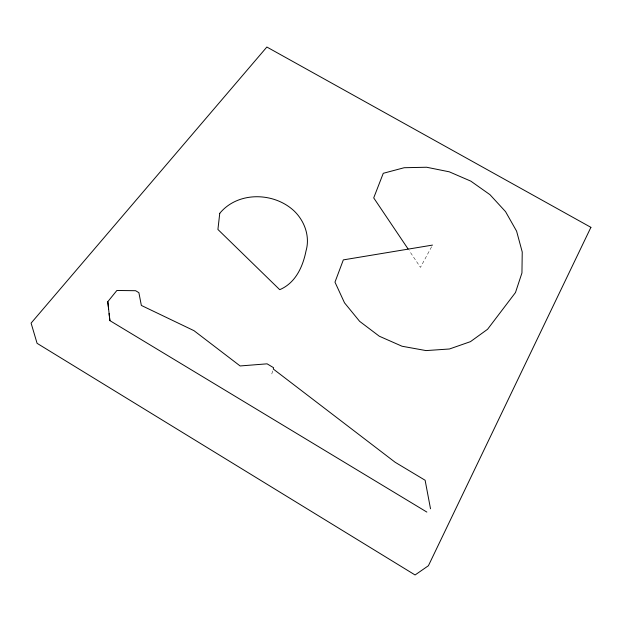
<?xml version="1.0" encoding="UTF-8"?>
<svg xmlns="http://www.w3.org/2000/svg" width="622" height="622" viewBox="0 0 622 622"><rect width="100%" height="100%" fill="white"/><g stroke="black" fill="none" stroke-linecap="round" stroke-linejoin="round"><path stroke-width="0.47" stroke-dasharray="3.11 2.33" d="M271.783 373.939L273.019 369.826M431.606 246.74L420.464 267.367L409.183 250.596"/><path stroke-width="0.93" d="M426.855 512.069L109.892 320.633L107.793 301.693L116.882 290.482L135.612 290.707L138.885 292.667L141.35 305.441L193.978 330.671L240.123 365.954L267.087 363.831L273.641 367.742L273.268 369.002L395.149 462.27L425.121 480.254L430.517 508.78M432.5 245.091L343.328 259.887L334.978 282.139L344.502 302.813L359.625 321.333L379.296 336.214L402.03 346.236L426.039 350.59L449.449 348.989L470.465 341.649L487.562 329.287L515.475 292.55L521.944 272.949L522.239 252.003L516.587 231.135L505.546 211.635L489.949 194.655L470.807 181.134L449.286 171.82L426.638 167.248L404.183 167.722L383.269 173.297L373.713 197.897L408.11 249.002M107.793 301.693L108.601 308.932M109.099 313.542L109.892 320.633M219.753 213.33L217.918 229.471L279.713 289.673C295.489 283.057 302.852 266.784 306.008 250.969C310.215 236.547 304.687 221.067 294.05 210.881C273.859 192.011 237.907 191.226 219.753 213.33M590.9 227.341L428.41 565.732L415.076 574.969L37.079 343.321L31.1 323.121L266.861 47.031L590.9 227.341"/></g></svg>
